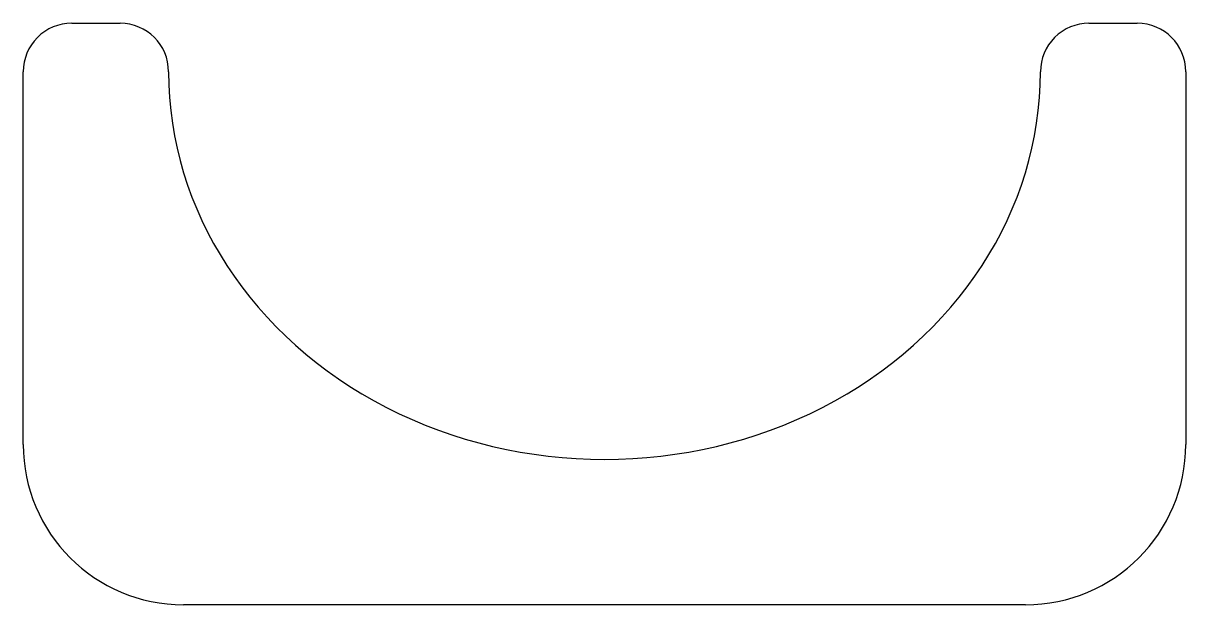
# Model space of a CAD drawing. Header units: millimetres. Extents: x -12 to 12, y -6 to 6.
import ezdxf

# ---------------------------------------------------------------- set-up
doc = ezdxf.new("R2010")
doc.units = ezdxf.units.MM

msp = doc.modelspace()

# ---------------------------------------------------------------- linework, layer by layer
at = {"layer": 'PROFILE'}
for p, q in [((10, 6), (11, 6)), ((-11, 6), (-10, 6)), ((-12, -2.693), (-12, 5)), ((12, 5), (12, -2.693)), ((8.693, -6), (-8.693, -6))]:
    msp.add_line(p, q, dxfattribs=at)
for centre, radius, start, end in [((10, 5), 1, 90, 180.0001), ((11, 5), 1, 0, 90), ((-11, 5), 1, 89.9999, 180.0001), ((-10, 5), 1, 0, 90), ((-8.693, -2.693), 3.307, 180, 270), ((8.693, -2.693), 3.307, 270, 0)]:
    msp.add_arc(centre, radius, start, end, dxfattribs=at)
msp.add_ellipse((0, 5), major_axis=(-9, 0), ratio=0.888889, start_param=0, end_param=3.141593, dxfattribs=at)

doc.saveas('drawing.dxf')
